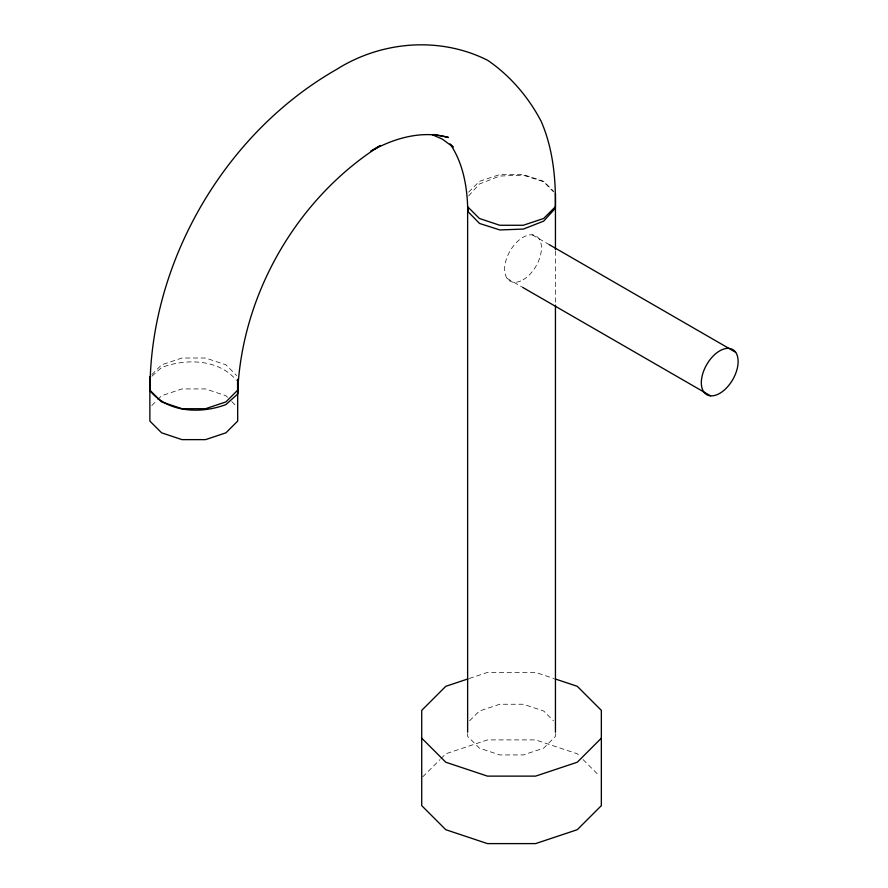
<?xml version="1.0" encoding="UTF-8"?>
<svg xmlns="http://www.w3.org/2000/svg" width="888" height="888" viewBox="0 0 888 888"><rect width="100%" height="100%" fill="white"/><g stroke="black" fill="none" stroke-linecap="round" stroke-linejoin="round"><path stroke-width="0.67" stroke-dasharray="4.44 3.33" d="M468.598 195.948L479.398 184.005L499.7 176.046L523.176 175.191L543.545 181.663L553.513 191.886M151.826 374.614L161.627 364.813L182.007 358.019L205.539 358.019L225.918 364.813L236.696 375.591M151.826 405.527L156.732 400.632M157.709 399.644L161.627 395.726L182.007 388.933L205.539 388.933L225.918 395.726L227.872 397.691M468.609 192.141L479.398 181.352L499.766 174.559L523.298 174.559L543.678 181.352L553.479 191.153M469.586 720.834L479.398 711.022L499.766 704.24L523.298 704.24L543.678 711.022L553.479 720.834M422.688 776.889L440.015 759.573M440.981 758.607L445.787 753.79L487.468 739.904L535.597 739.904L577.278 753.79L579.209 755.721M151.881 376.235L161.627 367.466C186.08 358.33 218.803 358.974 236.574 380.441M469.241 678.499L487.468 672.416L535.597 672.416L553.835 678.499M532.245 234.832L548.573 244.256M507.092 278.388L522.233 287.124M231.801 401.609L236.696 406.504M583.05 759.573L599.422 775.934M555.444 251.071L555.444 304.04M555.444 733.599L555.444 736.374L543.678 748.14L523.298 754.933L499.766 754.933L479.398 748.14L467.632 736.374L467.632 733.599M523.043 279.809A26.03 15.029 -60 0 0 538.983 238.717A26.03 15.029 -60 0 0 507.092 257.132A26.03 15.029 -60 0 0 523.043 279.809"/><path stroke-width="1.33" d="M450.072 143.834C463.458 163.647 467.465 187.901 467.754 211.388L479.531 223.465L499.889 229.948L523.365 229.082L543.678 221.123L555.377 208.192C555.91 178.721 553.046 148.773 541.225 121.467C528.649 97.325 510.234 75.735 487.723 60.34C439.937 36.23 381.618 40.937 336.585 69.419C224.842 133.122 149.817 261.993 149.983 390.653C167.765 412.842 200.988 413.975 225.918 404.584L237.607 394.072C241.136 295.105 296.77 198.335 380.486 145.466L371.073 150.893M237.684 390.165L225.918 401.92L205.539 408.713L182.007 408.713L161.627 401.92L149.872 390.165M555.444 206.704L543.678 218.47L523.298 225.263L499.766 225.263L479.398 218.47L467.632 206.704L467.632 732.212M601.343 738.161L577.278 762.226L535.597 776.123L487.468 776.123L445.787 762.226L421.722 738.161M371.173 151.027C394.35 138.051 422.2 130.014 448.496 137.462L433.81 134.465M467.932 678.932L445.787 686.313L421.722 710.378L421.722 805.638L445.787 829.703L487.468 843.6L535.597 843.6L577.278 829.703L601.343 805.638L601.343 710.378L577.278 686.313L555.133 678.932M432.301 134.732L442.268 139.072L453.202 147.153L451.393 145.11M549.028 244.522L735.664 352.281A26.03 15.029 -60 0 1 719.724 393.362A26.03 15.029 -60 0 1 703.784 370.685A26.03 15.029 -60 0 1 735.664 352.281M522.688 287.39L710.522 395.826M237.562 381.396L237.607 394.072M467.732 207.448L467.754 211.388M555.444 193.118L555.444 249.683M555.444 305.15L555.444 732.212M237.684 379.265L237.684 421.079L225.918 432.833L205.539 439.627L182.007 439.627L161.627 432.833L149.872 421.079L149.872 376.579"/></g></svg>
